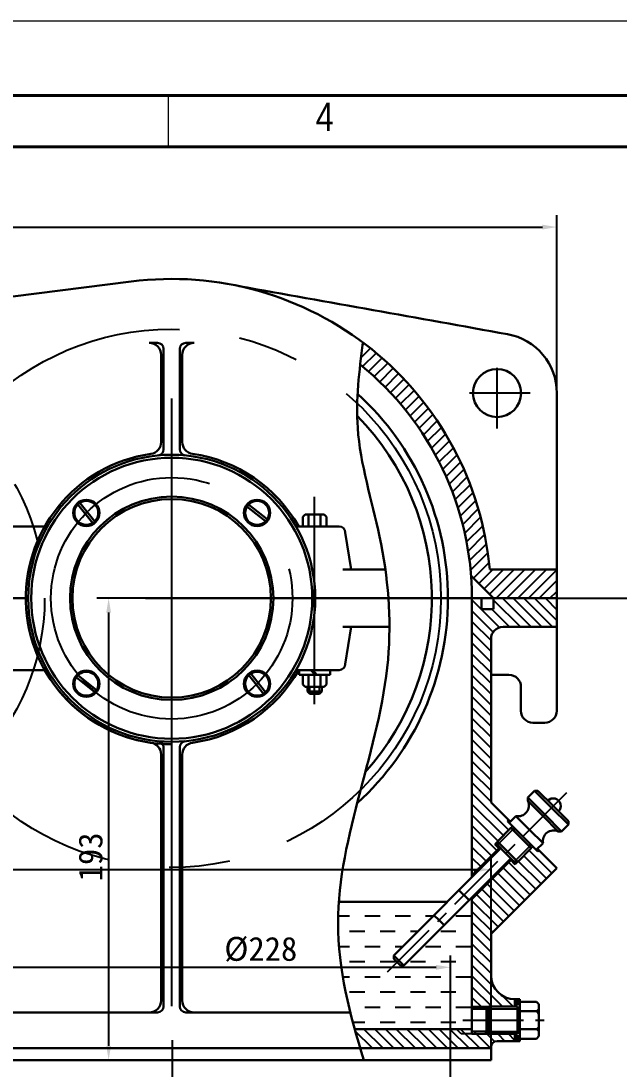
# Model space of a CAD drawing. Header units: millimetres. Extents: x 918 to 1207, y 512 to 723.
# Drawn here: x 1014 to 1076.5, y 613 to 722.5 of the extents above; entities that cross this region are included whole.
import ezdxf
from ezdxf.enums import TextEntityAlignment as Align

# ---------------------------------------------------------------- set-up
doc = ezdxf.new("R2010")
doc.units = ezdxf.units.MM
doc.header["$PDSIZE"] = -1
doc.linetypes.add('CENTER', pattern=[10.159999999999998, 6.35, -1.27, 1.27, -1.27])
doc.linetypes.add('CENTERX2', pattern=[20.319999999999997, 12.7, -2.54, 2.54, -2.54])
doc.layers.get('0').update_dxf_attribs({"lineweight": 30})
doc.layers.add('中心线', color=1, linetype='CENTER')
doc.layers.add('细线', color=7, linetype='Continuous')
doc.layers.add('粗实线', color=7, linetype='Continuous', lineweight=40)
doc.layers.add('细实线', color=7, linetype='Continuous', lineweight=18)
doc.styles.add('SEACAD_arial_ttf', font='arial.ttf', dxfattribs={"height": 0.2})
doc.dimstyles.new('ISO-25', dxfattribs={"dimtxt": 2.5, "dimasz": 1.5, "dimexe": 1.25, "dimexo": 0.625, "dimtad": 1, "dimdec": 0, "dimlfac": 4, "dimtxsty": 'Standard', "dimcen": 2.5, "dimadec": 0, "dimazin": 0, "dimtfac": 1, "dimtdec": 0, "dimtmove": 0, "dimatfit": 3, "dimfxl": 1, "dimarcsym": 0})

# ---------------------------------------------------------------- blocks, each defined once
blk = doc.blocks.new('*D16')
at = {"layer": 'Defpoints', "color": 0, "transparency": 16777216}
for p in [(1070.010686062741, 700.9662036262939), (934.8103568524175, 659.1721007774368), (1070.010686062741, 650.4221007774373)]:
    blk.add_point(p, dxfattribs=at)
at = {"layer": '细线', "color": 0, "lineweight": -2, "transparency": 16777216}
for p, q in [((934.8103568524175, 659.7971007774368), (934.8103568524175, 702.2162036262939)), ((1070.010686062741, 651.0471007774373), (1070.010686062741, 702.2162036262939)), ((936.3103568524175, 700.9662036262939), (1068.510686062741, 700.9662036262939))]:
    blk.add_line(p, q, dxfattribs=at)
at = {"layer": '细线', "color": 0, "transparency": 16777216}
for points in [[(936.3103568524175, 701.2162036262939), (936.3103568524175, 700.7162036262939), (934.8103568524175, 700.9662036262939)], [(1068.510686062741, 701.2162036262939), (1068.510686062741, 700.7162036262939), (1070.010686062741, 700.9662036262939)]]:
    blk.add_solid(points, dxfattribs=at)
at = {"layer": '细线', "color": 0, "transparency": 16777216, "insert": (956.9332514505594, 702.8412036262939), "char_height": 2.5, "attachment_point": 5}
blk.add_mtext('%%c541', dxfattribs=at)
blk = doc.blocks.new('*D19')
at = {"layer": 'Defpoints', "color": 0, "transparency": 16777216}
for p in [(1070.010686062741, 662.1721007774372), (1023.167731751156, 613.8971007774372), (1063.135686062741, 613.8971007774372)]:
    blk.add_point(p, dxfattribs=at)
at = {"layer": '细线', "color": 0, "lineweight": -2, "transparency": 16777216}
for p, q in [((1069.385686062741, 662.1721007774372), (1021.917731751156, 662.1721007774372)), ((1023.167731751156, 660.6721007774372), (1023.167731751156, 615.3971007774372)), ((1062.510686062741, 613.8971007774372), (1021.917731751156, 613.8971007774372))]:
    blk.add_line(p, q, dxfattribs=at)
at = {"layer": '细线', "color": 0, "transparency": 16777216}
for points in [[(1022.917731751156, 660.6721007774372), (1023.417731751156, 660.6721007774372), (1023.167731751156, 662.1721007774372)], [(1022.917731751156, 615.3971007774372), (1023.417731751156, 615.3971007774372), (1023.167731751156, 613.8971007774372)]]:
    blk.add_solid(points, dxfattribs=at)
at = {"layer": '细线', "color": 0, "transparency": 16777216, "insert": (1021.292731751156, 635.1473717006197), "char_height": 2.5, "attachment_point": 5, "rotation": 90}
blk.add_mtext('193', dxfattribs=at)
blk = doc.blocks.new('*D34')
at = {"layer": 'Defpoints', "color": 0, "transparency": 16777216}
for p in [(1063.135686062741, 633.8166734109352), (940.6361551185877, 613.8971007774372), (1063.135686062741, 613.8971007774372)]:
    blk.add_point(p, dxfattribs=at)
at = {"layer": '细线', "color": 0, "lineweight": -2, "transparency": 16777216}
for p, q in [((940.6361551185877, 614.5221007774372), (940.6361551185877, 635.0666734109352)), ((1063.135686062741, 614.5221007774372), (1063.135686062741, 635.0666734109352)), ((942.1361551185877, 633.8166734109352), (1061.635686062741, 633.8166734109352))]:
    blk.add_line(p, q, dxfattribs=at)
at = {"layer": '细线', "color": 0, "transparency": 16777216}
for points in [[(942.1361551185877, 634.0666734109352), (942.1361551185877, 633.5666734109352), (940.6361551185877, 633.8166734109352)], [(1061.635686062741, 634.0666734109352), (1061.635686062741, 633.5666734109352), (1063.135686062741, 633.8166734109352)]]:
    blk.add_solid(points, dxfattribs=at)
at = {"layer": '细线', "color": 0, "transparency": 16777216, "insert": (1001.885920590665, 635.6916734109352), "char_height": 2.5, "attachment_point": 5}
blk.add_mtext('%%c490', dxfattribs=at)
blk = doc.blocks.new('*D40')
at = {"layer": 'Defpoints', "color": 0, "transparency": 16777216}
for p in [(1058.885686062741, 623.6076421097164), (1001.885920590665, 613.8971007774372), (1058.885686062741, 613.8971007774372)]:
    blk.add_point(p, dxfattribs=at)
at = {"layer": '细线', "color": 0, "lineweight": -2, "transparency": 16777216}
for p, q in [((1001.885920590665, 614.5221007774372), (1001.885920590665, 624.8576421097164)), ((1058.885686062741, 614.5221007774372), (1058.885686062741, 624.8576421097164)), ((1003.385920590665, 623.6076421097164), (1057.385686062741, 623.6076421097164))]:
    blk.add_line(p, q, dxfattribs=at)
at = {"layer": '细线', "color": 0, "transparency": 16777216}
for points in [[(1003.385920590665, 623.8576421097164), (1003.385920590665, 623.3576421097164), (1001.885920590665, 623.6076421097164)], [(1057.385686062741, 623.8576421097164), (1057.385686062741, 623.3576421097164), (1058.885686062741, 623.6076421097164)]]:
    blk.add_solid(points, dxfattribs=at)
at = {"layer": '细线', "color": 0, "transparency": 16777216, "insert": (1039.069626170579, 625.4826421097164), "char_height": 2.5, "attachment_point": 5}
blk.add_mtext('%%c228', dxfattribs=at)

msp = doc.modelspace()

# ---------------------------------------------------------------- hatches: boundary and pattern name
at = {"layer": '细线'}
h = msp.add_hatch(dxfattribs=at)
h.set_pattern_fill('ANSI31', color=256, scale=0.25)
h.set_pattern_definition([(45, (873.7302128372742, 446.410434482209), (-0.561266007566822, 0.5612660075668221), [])])
edge = h.paths.add_edge_path()
edge.add_spline(control_points=[(1049.739936882544, 688.9063514996739), (1049.643703841294, 688.1343020022072), (1049.547470800043, 687.3622525047407), (1049.461115198411, 686.5910220654554)], knot_values=[0, 0, 0, 0, 9.232600587160738, 9.232600587160738, 9.232600587160738, 9.232600587160738], degree=3, periodic=0)
edge.add_arc((1029.760686062741, 662.1721007774372), 31.37499999999998, 4.272005596952511, 51.10448592382738, ccw=False)
edge.add_line((1061.04851529043, 664.5092715497477), (1063.385686062741, 662.1721007774372))
edge.add_line((1063.385686062741, 662.1721007774372), (1070.010686062741, 662.1721007774372))
edge.add_line((1070.010686062741, 662.1721007774372), (1070.010686062741, 665.1721007774372))
edge.add_line((1070.010686062741, 665.1721007774372), (1063.000581143803, 665.1721007774372))
edge.add_arc((1029.760686062741, 662.1721007774372), 33.375, 5.157143163479416, 53.22821299538562)
h = msp.add_hatch(dxfattribs=at)
h.set_pattern_fill('ANSI31', color=256, scale=0.25, angle=90)
h.set_pattern_definition([(135, (873.7302128372742, 446.410434482209), (-0.5612660075668221, -0.561266007566822), [])])
h.paths.add_polyline_path([(1063.797791946584, 636.7540190683097), (1063.532626903639, 636.4888540253652), (1063.709403598936, 636.3120773300684), (1063.797791946584, 636.4004656777166)], flags=17)
h.paths.add_polyline_path([(1065.919112290143, 634.6326987247502), (1065.56555889955, 634.6326987247502), (1065.477170551902, 634.5443103771019), (1065.653947247199, 634.3675336818052)], flags=17)
h.paths.add_polyline_path([(1062.649567938035, 616.896648402174), (1061.135686062741, 616.896648402174), (1061.135686062741, 616.646648402174), (1062.899567938035, 616.646648402174)], flags=17)
h.paths.add_polyline_path([(1061.135686062741, 617.1471007774372), (1059.510233687478, 617.1471007774372), (1060.010686062741, 616.646648402174), (1061.135686062741, 616.646648402174)], flags=17)
h.paths.add_polyline_path([(1062.899567938035, 619.5130178616629), (1061.135686062741, 619.5130178616629), (1061.135686062741, 619.2630178616629), (1062.649567938035, 619.2630178616629)])
edge = h.paths.add_edge_path()
edge.add_line((1065.635686062741, 616.646648402174), (1062.899567938035, 616.646648402174))
edge.add_line((1062.899567938035, 616.646648402174), (1061.135686062741, 616.646648402174))
edge.add_line((1061.135686062741, 616.646648402174), (1060.010686062741, 616.646648402174))
edge.add_line((1060.010686062741, 616.646648402174), (1059.510233687478, 617.1471007774373))
edge.add_line((1059.510233687478, 617.1471007774372), (1048.890366406657, 617.1471007774372))
edge.add_spline(control_points=[(1048.890366406657, 617.1471007774372), (1049.073610160809, 616.4804726439994), (1049.26628479665, 615.8138021813442), (1049.465853093637, 615.1471007774372)], knot_values=[291.1612637006486, 291.1612637006486, 291.1612637006486, 291.1612637006486, 299.3477673420014, 299.3477673420014, 299.3477673420014, 299.3477673420014], degree=3, periodic=0)
edge.add_line((1049.465853093637, 615.1471007774372), (1063.135686062741, 615.1471007774372))
edge.add_line((1063.135686062741, 615.1471007774372), (1063.135686062741, 615.2716484021739))
edge.add_arc((1063.760686062741, 615.271648402174), 0.6249999999999959, 90, 180, ccw=False)
edge.add_line((1063.760686062741, 615.896648402174), (1065.635686062741, 615.896648402174))
edge.add_line((1065.635686062741, 615.8966484021739), (1065.635686062741, 616.6466484021739))
h.paths.add_polyline_path([(1063.135686062741, 657.9221007774373, -0.4142135623730965), (1064.385686062741, 659.1721007774373), (1070.010686062741, 659.1721007774373), (1070.010686062741, 662.1721007774372), (1063.385686062741, 662.1721007774372), (1063.385686062741, 661.0471007774371), (1062.135686062741, 661.0471007774371), (1062.135686062741, 662.1721007774372), (1061.135686062741, 662.1721007774372), (1061.135686062741, 633.2062530126872), (1063.975456989529, 636.046023939475), (1063.532626903639, 636.4888540253652), (1063.797791946584, 636.75401906831), (1065.212005508957, 638.168232630683), (1065.388782204254, 638.3450093259795), (1064.858452118364, 638.8753394118695), (1064.982195805071, 638.9990830985772), (1063.135686062741, 640.8455928409074)])
h.paths.add_polyline_path([(1070.010686062741, 633.9705928409074), (1068.164176320411, 635.8171025832377), (1068.040432633703, 635.69335889653), (1067.510102547813, 636.22368898242), (1067.333325852517, 636.0469122871233), (1065.919112290143, 634.6326987247502), (1065.653947247199, 634.3675336818052), (1065.211117161309, 634.8103637676951), (1061.135686062741, 630.7349326691275), (1061.135686062741, 619.5130178616629), (1065.635686062741, 619.5130178616629), (1065.635686062741, 620.2630178616629, -0.4142135623730925), (1063.135686062741, 622.7630178616629), (1063.135686062741, 627.0955928409074)])
h = msp.add_hatch(dxfattribs=at)
h.set_pattern_fill('DASH', color=256, scale=0.5)
h.set_pattern_definition([(0, (873.7302128372742, 446.410434482209), (1.5875, 1.5875), [1.5875, -1.5875])])
edge = h.paths.add_edge_path()
edge.add_line((1058.552255247529, 630.4478221974748), (1047.225104645584, 630.4478221974748))
edge.add_spline(control_points=[(1047.225104645584, 630.4478221974749), (1047.172157732475, 629.7091105884093), (1047.0250106336, 625.8613738431402), (1047.663009701804, 622.0101130771008), (1048.432661915801, 618.8971007774372)], knot_values=[236.6787415014894, 236.6787415014894, 236.6787415014894, 236.6787415014894, 245.7632409322403, 283.9972296359695, 283.9972296359695, 283.9972296359695, 283.9972296359695], degree=3, periodic=0)
edge.add_spline(control_points=[(1048.432661915801, 618.8971007774372), (1048.576874300279, 618.3138049478713), (1048.730009243892, 617.7304690706238), (1048.890366406657, 617.1471007774372)], knot_values=[283.9972296359695, 283.9972296359695, 283.9972296359695, 283.9972296359695, 291.1612637006486, 291.1612637006486, 291.1612637006486, 291.1612637006486], degree=3, periodic=0)
edge.add_line((1048.890366406657, 617.1471007774372), (1061.135686062741, 617.1471007774372))
edge.add_line((1061.135686062741, 617.1471007774372), (1061.135686062741, 630.9099326691274))
edge.add_line((1061.135686062741, 630.9099326691274), (1054.023091042987, 623.797337649373))
edge.add_line((1054.023091042987, 623.797337649373), (1053.669537652394, 623.797337649373))
edge.add_line((1053.669537652394, 623.797337649373), (1053.3159842618, 624.1508910399664))
edge.add_line((1053.3159842618, 624.1508910399663), (1052.962430871207, 624.5044444305595))
edge.add_line((1052.962430871207, 624.5044444305596), (1052.962430871207, 624.8579978211528))
edge.add_line((1052.962430871207, 624.8579978211529), (1058.552255247529, 630.4478221974748))
h = msp.add_hatch(dxfattribs=at)
h.set_pattern_fill('ANSI37', color=256, scale=0.025, angle=90)
h.set_pattern_definition([(135, (873.7302128372742, 446.410434482209), (-0.05612660075668222, -0.0561266007566822), []), (225, (873.7302128372742, 446.410434482209), (0.0561266007566822, -0.05612660075668222), [])])
h.paths.add_polyline_path([(1065.635686062741, 615.8966484021739), (1066.135686062741, 615.8966484021739), (1066.135686062741, 616.396648402174), (1065.635686062741, 616.396648402174)])
h.paths.add_polyline_path([(1065.635686062741, 619.7630178616629), (1066.135686062741, 619.7630178616629), (1066.135686062741, 620.2630178616629), (1065.635686062741, 620.2630178616629)])

# ---------------------------------------------------------------- linework, layer by layer
for p, q in [((1025.528736062741, 695.2777079187887), (1013.145857739202, 693.6947820507461)), ((1027.410686062741, 688.8626437493591), (1027.660686062741, 688.8626437493591)), ((1027.410686062741, 688.8626437493591), (1028.285686062741, 688.8626437493591)), ((1028.910686062741, 677.7273249802573), (1028.910686062741, 688.2376437493591)), ((1030.610686062741, 677.7273249802573), (1030.610686062741, 688.2376437493591)), ((1031.235686062741, 688.8626437493591), (1032.110686062741, 688.8626437493591)), ((1028.660686062741, 678.5038949226008), (1028.660686062741, 687.6126437493591)), ((1030.860686062741, 678.5038949226008), (1030.860686062741, 687.6126437493591)), ((1070.010686062741, 659.1721007774373), (1070.010686062741, 683.6206072057001)), ((1021.502826649435, 670.039319290054), (1019.955165708517, 671.9834804646952)), ((1021.717063617928, 670.2098638892165), (1020.169402677009, 672.1540250638576)), ((1037.627904575358, 671.763384163169), (1039.572065749999, 670.2157232222502)), ((1037.798449174521, 671.9776211316615), (1039.742610349162, 670.4299601907427)), ((1043.698186062741, 670.9221007774372), (1043.448186062741, 670.6721007774372)), ((1043.448186062741, 669.6721007774373), (1043.448186062741, 670.6721007774372)), ((1043.698186062741, 670.9221007774372), (1043.948186062741, 670.9221007774372)), ((1043.948186062741, 670.9221007774372), (1044.073186062741, 670.8698673658135)), ((1043.948186062741, 670.9221007774372), (1045.448186062741, 670.9221007774372)), ((1044.073186062741, 670.8698673658135), (1044.198186062741, 670.9221007774372)), ((1044.073186062741, 670.8698673658135), (1044.073186062741, 669.6721007774373)), ((1045.198186062741, 670.9221007774373), (1045.323186062741, 670.8717276684737)), ((1045.323186062741, 670.8717276684737), (1045.448186062741, 670.9221007774372)), ((1045.323186062741, 670.8717276684737), (1045.323186062741, 669.6721007774373)), ((1045.323186062741, 670.7971007774373), (1045.323186062741, 670.7971007774373)), ((1045.698186062741, 670.9221007774372), (1045.448186062741, 670.9221007774372)), ((1045.698186062741, 670.9221007774372), (1045.948186062741, 670.6721007774372)), ((1045.948186062741, 669.6721007774373), (1045.948186062741, 670.6721007774372)), ((1016.770305005974, 669.6721007774373), (1004.082276480278, 669.6721007774373)), ((1047.270686062741, 669.6721007774372), (1042.751067119508, 669.6721007774372)), ((1048.520686062741, 665.1721007774366), (1047.895686062741, 669.0471007774372)), ((1052.089297602357, 665.1721007774369), (1047.654612713666, 665.1721007774366)), ((1063.000581143803, 665.1721007774372), (1070.010686062741, 665.1721007774372)), ((1063.385686062741, 662.1721007774373), (1061.04851529043, 664.5092715497477)), ((1006.260686062741, 662.1721007774372), (1014.760686062741, 662.1721007774372)), ((1052.407039133883, 662.1721007774372), (1044.760686062741, 662.1721007774372)), ((1061.135686062741, 662.1721007774372), (1070.010686062741, 662.1721007774372)), ((1061.135686062741, 633.031253012687), (1061.135686062741, 662.1721007774372)), ((1062.135686062741, 661.0471007774371), (1062.135686062741, 662.1721007774372)), ((1063.385686062741, 662.1721007774371), (1063.385686062741, 661.0471007774371)), ((1063.385686062741, 661.0471007774371), (1062.135686062741, 661.0471007774371)), ((1052.516501449093, 659.1721007774371), (1047.654612713666, 659.1721007774378)), ((1048.520686062741, 659.1721007774378), (1047.895686062741, 655.2971007774371)), ((1064.385686062741, 659.1721007774373), (1070.010686062741, 659.1721007774373)), ((1070.010686062741, 659.1721007774373), (1070.010686062741, 650.4221007774373)), ((1063.135686062741, 657.9221007774373), (1063.135686062741, 640.8455928409074)), ((1016.770305005974, 654.6721007774372), (1004.082276480278, 654.6721007774372)), ((1021.722922950962, 652.3665804232129), (1019.77876177632, 653.9142413641317)), ((1021.893467550124, 652.5808173917054), (1019.949306375483, 654.1284783326242)), ((1039.351969448473, 652.1901764910167), (1037.804308507554, 654.1343376656579)), ((1039.566206416965, 652.3607210901793), (1038.018545476046, 654.3048822648203)), ((1047.270686062741, 654.6721007774372), (1042.751067119508, 654.6721007774373)), ((1043.073186062741, 654.1721007774372), (1043.073186062741, 654.6721007774372)), ((1046.323186062741, 654.1721007774372), (1043.073186062741, 654.1721007774372)), ((1043.448186062741, 654.1721007774372), (1043.448186062741, 653.1721007774373)), ((1044.073186062741, 652.9743341890609), (1044.073186062741, 654.1721007774372)), ((1044.740568852478, 654.1721007774372), (1044.31694138416, 654.6721007774371)), ((1044.940568852478, 654.1721007774372), (1044.51694138416, 654.6721007774371)), ((1045.323186062741, 652.9724738864007), (1045.323186062741, 654.1721007774372)), ((1045.948186062741, 654.1721007774372), (1045.948186062741, 653.1721007774373)), ((1046.323186062741, 654.1721007774372), (1046.323186062741, 654.6721007774371)), ((1065.010686062741, 654.1721007774373), (1063.135686062741, 654.1721007774373)), ((1043.698186062741, 652.9221007774373), (1043.448186062741, 653.1721007774373)), ((1043.698186062741, 652.9221007774373), (1043.948186062741, 652.9221007774373)), ((1043.948186062741, 652.9221007774373), (1044.073186062741, 652.9743341890609)), ((1043.948186062741, 652.9221007774373), (1045.448186062741, 652.9221007774373)), ((1043.948186062741, 652.9221007774373), (1043.948186062741, 652.4221007774373)), ((1044.073186062741, 652.9743341890609), (1044.198186062741, 652.9221007774373)), ((1045.198186062741, 652.9221007774372), (1045.323186062741, 652.9724738864007)), ((1045.323186062741, 653.0471007774372), (1045.323186062741, 653.0471007774372)), ((1045.323186062741, 652.9724738864007), (1045.448186062741, 652.9221007774373)), ((1045.447216101679, 652.9221007774373), (1045.447216101679, 652.4221007774373)), ((1045.698186062741, 652.9221007774373), (1045.448186062741, 652.9221007774373)), ((1045.698186062741, 652.9221007774373), (1045.948186062741, 653.1721007774373)), ((1066.260686062741, 650.4221007774373), (1066.260686062741, 652.9221007774373)), ((1043.948186062741, 652.4221007774373), (1044.198186062741, 652.1721007774373)), ((1043.948186062741, 652.4221007774373), (1045.447216101679, 652.4221007774373)), ((1044.198186062741, 652.1721007774373), (1044.69770108221, 652.1721007774373)), ((1045.197216101679, 652.1721007774373), (1044.69770108221, 652.1721007774373)), ((1045.197216101679, 652.1721007774373), (1045.447216101679, 652.4221007774373)), ((1068.760686062741, 649.1721007774373), (1067.510686062741, 649.1721007774373)), ((1028.910686062741, 646.6168765746171), (1028.910686062741, 619.5221007774372)), ((1030.610686062741, 646.6168765746171), (1030.610686062741, 619.5221007774372)), ((1028.660686062741, 645.8403066322736), (1028.660686062741, 620.1471007774372)), ((1030.860686062741, 645.8403066322736), (1030.860686062741, 620.1471007774372)), ((1067.68687924311, 642.057319927209), (1066.979772461923, 641.3502131460224)), ((1067.68687924311, 642.057319927209), (1068.040432633703, 642.057319927209)), ((1067.68687924311, 642.057319927209), (1069.454646196076, 640.2895529742426)), ((1069.631422891373, 640.4663296695393), (1068.040432633703, 642.057319927209)), ((1063.135686062741, 640.8455928409074), (1065.158972500368, 638.8223064032805)), ((1066.979772461923, 641.3502131460224), (1066.979772461923, 640.996659755429)), ((1066.979772461923, 641.3502131460224), (1068.74753941489, 639.5824461930561)), ((1066.979772461923, 640.996659755429), (1068.570762719593, 639.4056694977595)), ((1071.222413149042, 638.5217860212762), (1069.454646196076, 640.2895529742426)), ((1069.631422891373, 640.4663296695393), (1071.222413149042, 638.8753394118695)), ((1064.982195805071, 638.9990830985772), (1064.858452118364, 638.8753394118695)), ((1064.858452118364, 638.8753394118695), (1066.449442376033, 637.2843491541997)), ((1065.742335594847, 639.4056694977595), (1065.035228813661, 638.6985627165728)), ((1065.035228813661, 638.6985627165728), (1066.449442376033, 637.2843491541997)), ((1065.742335594847, 639.4056694977595), (1067.15654915722, 637.9914559353864)), ((1070.161752977263, 637.8146792400897), (1068.570762719593, 639.4056694977595)), ((1070.515306367856, 637.8146792400897), (1068.74753941489, 639.5824461930561)), ((1071.222413149042, 638.5217860212762), (1071.222413149042, 638.8753394118695)), ((1063.797791946584, 636.7540190683098), (1065.212005508957, 638.168232630683)), ((1065.212005508957, 638.168232630683), (1066.272665680737, 637.1075724589031)), ((1065.388782204253, 637.9914559353864), (1065.56555889955, 638.168232630683)), ((1065.477170551902, 637.903067587738), (1065.653947247199, 638.0798442830345)), ((1068.570762719593, 636.5772423730133), (1067.15654915722, 637.9914559353864)), ((1070.515306367856, 637.8146792400897), (1070.161752977263, 637.8146792400897)), ((1071.222413149042, 638.5217860212762), (1070.515306367856, 637.8146792400897)), ((1063.532626903639, 636.4888540253652), (1064.062956989529, 635.9585239394752)), ((1063.797791946584, 636.4004656777166), (1063.709403598936, 636.3120773300684)), ((1063.797791946584, 636.7540190683097), (1063.797791946584, 636.4004656777166)), ((1063.797791946584, 636.7540190683098), (1064.858452118364, 635.69335889653)), ((1063.797791946584, 636.4004656777166), (1064.681675423067, 635.5165822012333)), ((1067.333325852517, 636.0469122871233), (1066.272665680737, 637.1075724589031)), ((1067.863655938407, 635.8701355918266), (1066.449442376033, 637.2843491541997)), ((1068.040432633703, 635.69335889653), (1066.449442376033, 637.2843491541997)), ((1067.068160809572, 636.3120773300683), (1067.244937504868, 636.488854025365)), ((1067.15654915722, 636.22368898242), (1067.333325852517, 636.4004656777166)), ((1068.570762719593, 636.5772423730133), (1067.863655938407, 635.8701355918266)), ((1064.151345337177, 636.0469122871233), (1052.962430871207, 624.8579978211529)), ((1063.975456989529, 636.046023939475), (1061.135686062741, 633.2062530126872)), ((1065.56555889955, 634.6326987247502), (1064.681675423067, 635.5165822012333)), ((1065.919112290143, 634.6326987247502), (1064.858452118364, 635.69335889653)), ((1065.919112290143, 634.6326987247502), (1067.333325852517, 636.0469122871233)), ((1067.987399625114, 635.9938792785343), (1070.010686062741, 633.9705928409074)), ((1068.164176320411, 635.8171025832377), (1068.040432633703, 635.69335889653)), ((1065.212005508957, 634.9862521153435), (1054.023091042987, 623.797337649373)), ((1065.212005508957, 634.8112521153434), (1061.135686062741, 630.7349326691275)), ((1065.653947247199, 634.3675336818052), (1065.123617161309, 634.8978637676952)), ((1065.56555889955, 634.6326987247502), (1065.477170551902, 634.5443103771019)), ((1065.919112290143, 634.6326987247502), (1065.56555889955, 634.6326987247502)), ((1070.010686062741, 633.9705928409074), (1063.135686062741, 627.0955928409074)), ((1060.835492557892, 630.6097391642783), (1059.774832386112, 631.670399336058)), ((1061.135686062741, 617.1471007774372), (1061.135686062741, 630.9099326691274)), ((1058.552255247529, 630.4478221974748), (1047.225104645584, 630.4478221974748)), ((1057.169311612856, 629.0648785628022), (1057.699641698746, 628.5345484769124)), ((1058.229971784636, 628.0042183910224), (1057.699641698746, 628.5345484769124)), ((1063.135686062741, 627.0955928409074), (1063.135686062741, 622.7630178616629)), ((1052.962430871207, 624.5044444305596), (1052.962430871207, 624.8579978211529)), ((1052.962430871207, 624.8579978211529), (1054.023091042987, 623.797337649373)), ((1052.962430871207, 624.5044444305596), (1053.3159842618, 624.1508910399663)), ((1053.669537652394, 623.797337649373), (1053.3159842618, 624.1508910399663)), ((1054.023091042987, 623.797337649373), (1053.669537652394, 623.797337649373)), ((1065.635686062741, 620.2630178616629), (1066.135686062741, 620.2630178616629)), ((1065.635686062741, 620.2630178616629), (1065.635686062741, 619.5130178616629)), ((1066.135686062741, 620.2630178616629), (1066.135686062741, 615.896648402174)), ((1066.135686062741, 620.0130178616629), (1067.03551779814, 620.0130178616629)), ((1067.03551779814, 620.0130178616629), (1067.885686062741, 620.0130178616629)), ((1068.135686062741, 619.7630178616629), (1067.885686062741, 620.0130178616629)), ((994.6106860627409, 618.8971007774372), (1027.410686062741, 618.8971007774372)), ((1028.285686062741, 618.8971007774372), (1027.410686062741, 618.8971007774372)), ((1031.235686062741, 618.8971007774372), (1032.110686062741, 618.8971007774372)), ((1032.110686062741, 618.8971007774372), (1048.432661915801, 618.8971007774372)), ((1061.135686062741, 619.2630178616629), (1062.649567938035, 619.2630178616629)), ((1062.899567938035, 619.5130178616629), (1062.649567938035, 619.2630178616629)), ((1062.649567938035, 619.2630178616629), (1062.649567938035, 616.896648402174)), ((1065.885686062741, 619.5130178616629), (1062.899567938035, 619.5130178616629)), ((1062.899567938035, 619.5130178616629), (1062.899567938035, 616.646648402174)), ((1062.899567938035, 619.5130178616629), (1062.899567938035, 619.5130178616629)), ((1065.635686062741, 619.7630178616629), (1066.135686062741, 619.7630178616629)), ((1065.885686062741, 619.5130178616629), (1065.885686062741, 616.646648402174)), ((1065.885686062741, 619.2130178616629), (1066.135686062741, 619.2130178616629)), ((1066.135686062741, 619.0130178616629), (1067.03551779814, 619.0130178616629)), ((1067.03551779814, 619.0130178616629), (1067.960686062741, 619.0130178616629)), ((1067.960686062741, 619.0130178616629), (1068.135686062741, 619.2630178616629)), ((1067.960686062741, 619.0130178616629), (1068.135686062741, 618.7630178616629)), ((1068.135686062741, 619.7630178616629), (1068.135686062741, 619.2630178616629)), ((1068.135686062741, 619.2630178616629), (1068.135686062741, 618.7630178616629)), ((1068.135686062741, 618.7630178616629), (1068.135686062741, 617.3966484021739)), ((1048.890366406657, 617.1471007774372), (1061.135686062741, 617.1471007774372)), ((1061.135686062741, 616.646648402174), (1061.135686062741, 617.1471007774372)), ((1061.135686062741, 616.896648402174), (1062.649567938035, 616.896648402174)), ((1062.649567938035, 616.896648402174), (1062.899567938035, 616.646648402174)), ((1065.885686062741, 616.946648402174), (1066.135686062741, 616.946648402174)), ((1066.135686062741, 617.146648402174), (1067.03551779814, 617.146648402174)), ((1067.03551779814, 617.146648402174), (1067.960686062741, 617.1466484021739)), ((1067.960686062741, 617.1466484021739), (1068.135686062741, 617.3966484021739)), ((1067.960686062741, 617.1466484021739), (1068.135686062741, 616.8966484021739)), ((1068.135686062741, 617.3966484021739), (1068.135686062741, 616.8966484021739)), ((1068.135686062741, 616.8966484021739), (1068.135686062741, 616.3966484021739)), ((1062.899567938035, 616.646648402174), (1065.885686062741, 616.646648402174)), ((1062.899567938035, 616.646648402174), (1062.899567938035, 616.646648402174)), ((1063.760686062741, 615.8966484021738), (1066.135686062741, 615.8966484021739)), ((1065.635686062741, 616.646648402174), (1065.635686062741, 615.896648402174)), ((1065.635686062741, 616.396648402174), (1066.135686062741, 616.396648402174)), ((1066.135686062741, 616.146648402174), (1067.03551779814, 616.1466484021739)), ((1067.03551779814, 616.1466484021739), (1067.885686062741, 616.1466484021739)), ((1068.135686062741, 616.3966484021739), (1067.885686062741, 616.1466484021739)), ((1049.465853093637, 615.1471007774372), (1010.635686062741, 615.1471007774372)), ((1049.465853093637, 615.1471007774372), (1063.135686062741, 615.1471007774372)), ((1063.135686062741, 615.271648402174), (1063.135686062741, 613.8971007774372)), ((940.6361551185877, 613.8971007774372), (1063.135686062741, 613.8971007774372))]:
    msp.add_line(p, q)
for centre, radius in [((1063.760686062741, 683.6206072057001), 2.5125), ((1029.760686062741, 662.1721007774372), 15), ((1029.760686062741, 662.1721007774372), 14.6875), ((1029.760686062741, 662.1721007774372), 10.625), ((1029.760686062741, 662.1721007774372), 10.375), ((1020.836114663222, 671.0966721769558), 1.375), ((1020.836114663222, 671.0966721769558), 1.25), ((1038.68525746226, 671.0966721769558), 1.375), ((1038.68525746226, 671.0966721769558), 1.25), ((1020.836114663222, 653.2475293779186), 1.375), ((1020.836114663222, 653.2475293779186), 1.25), ((1038.68525746226, 653.2475293779186), 1.375), ((1038.68525746226, 653.2475293779186), 1.25)]:
    msp.add_circle(centre, radius)
for centre, radius, start, end in [((1029.760686062741, 662.1721007774372), 33.375, 5.157143163479322, 97.28471541268783), ((1063.760686062741, 683.6206072057001), 6.25, 0, 79.848415180451), ((1027.410686062741, 687.6126437493591), 1.25, 0, 90), ((1028.285686062741, 688.2376437493591), 0.625, 0, 90), ((1031.235686062741, 688.2376437493591), 0.625, 90, 180), ((1032.110686062741, 687.6126437493591), 1.25, 90, 180), ((1029.760686062741, 662.1721007774372), 31.375, 0, 51.104485923827), ((1029.760686062741, 662.1721007774372), 28.875, 312.1529963202648, 47.70311088274311), ((1029.760686062741, 662.1721007774372), 27.1875, 318.0844344483064, 44.52738831089395), ((1027.410686062741, 678.5038949226008), 1.25, 278.1881510875992, 0), ((1032.110686062741, 678.5038949226008), 1.25, 180, 261.8118489124006), ((1029.760686062741, 662.1721007774372), 15.25000000000001, 98.1881510875992, 270), ((1028.285686062741, 677.7273249802573), 0.625, 275.4167871494241, 0), ((1031.235686062741, 677.7273249802573), 0.625, 180, 264.5832128505759), ((1029.760686062741, 662.1721007774371), 15.25000000000006, 29.45917491175367, 81.81184891240062), ((1047.270686062741, 669.0471007774372), 0.625, 0, 90), ((1064.385686062741, 657.9221007774373), 1.25, 90, 180), ((1047.270686062741, 655.2971007774372), 0.625, 270, 0), ((1029.760686062741, 662.1721007774372), 15.25, 209.4591749117536, 261.8118489124006), ((1029.760686062741, 662.1721007774372), 15.25, 278.1881510875992, 330.5408250882463), ((1065.010686062741, 652.9221007774373), 1.25, 0, 90), ((1067.510686062741, 650.4221007774373), 1.25, 180, 270), ((1068.760686062741, 650.4221007774373), 1.25, 270, 0), ((1027.410686062741, 645.8403066322736), 1.25, 0, 81.81184891240062), ((1028.285686062741, 646.6168765746171), 0.625, 0, 84.58321285057593), ((1031.235686062741, 646.6168765746171), 0.625, 95.41678714942405, 180), ((1032.110686062741, 645.8403066322736), 1.25, 98.1881510875992, 180), ((1065.955040289556, 640.5169530901284), 1.131456808640694, 259.1643841403166, 25.0856485574776), ((1069.631422891373, 640.4663296695393), 0.8, 314.9999999999999, 135), ((1069.682046311962, 636.789947067722), 1.131456808640694, 64.91435144252378, 190.8356158596766), ((1065.635686062741, 622.7630178616629), 2.5, 180, 270), ((1027.410686062741, 620.1471007774372), 1.25, 270, 0), ((1032.110686062741, 620.1471007774372), 1.25, 180, 270), ((1028.285686062741, 619.5221007774372), 0.625, 270, 0), ((1031.235686062741, 619.5221007774372), 0.625, 180, 270), ((1063.760686062741, 615.271648402174), 0.625, 90, 180)]:
    msp.add_arc(centre, radius, start, end)
at = {"start_tangent": (0.984344893945987, -0.1762530276689272), "end_tangent": (0.9843448939459899, -0.1762530276689272)}
msp.add_spline([(1036.767388797406, 694.8033241959369), (1064.862267485672, 689.7727627928624)], degree=3, dxfattribs=at)
msp.add_open_spline([(1049.739936882544, 688.9063514996739), (1049.367272170471, 685.9165716907711), (1048.511512186905, 679.0510600465419), (1052.041332057466, 668.2864511100923), (1053.560107319732, 650.6346521719744), (1044.831977199679, 632.5891745184514), (1048.361805420936, 618.6778767492291), (1049.847472076684, 613.8971007774372)], degree=3, knots=[0, 0, 0, 0, 35.75346258204272, 82.10163602938343, 133.6104871326296, 245.7632409322403, 304.4639285185531, 304.4639285185531, 304.4639285185531, 304.4639285185531])
at = {"layer": '中心线', "ltscale": 10}
for p, q in [((1029.760686062741, 619.5446197264736), (1029.760686062741, 692.8580041163679)), ((1044.698186062741, 651.1045353235103), (1044.698186062741, 672.792108875501)), ((925.406129942023, 662.1721007774372), (1081.670870745813, 662.1721007774372))]:
    msp.add_line(p, q, dxfattribs=at)
at = {"layer": '中心线'}
for p, q in [((1063.760686062741, 679.9037490624945), (1063.760686062741, 687.1822390765068)), ((1067.219835159655, 683.6206072057001), (1060.253742587581, 683.6206072057001)), ((1071.004876297819, 641.839783075986), (1052.279087208621, 623.1139939867868)), ((1060.172465228171, 618.0798331319185), (1068.683971871954, 618.0798331319185))]:
    msp.add_line(p, q, dxfattribs=at)
at = {"layer": '中心线', "ltscale": 2}
msp.add_line((1058.885686062741, 610.968761998686), (1058.885686062741, 620.8025789077822), dxfattribs=at)
at = {"layer": '中心线', "linetype": 'CENTERX2', "ltscale": 10}
msp.add_line((1029.808500250166, 615.9966539613713), (1029.808500250166, 530.1032803473202), dxfattribs=at)
at = {"layer": '中心线', "ltscale": 5}
for centre, radius in [((1029.760686062741, 662.1721007774372), 28.125), ((992.260686062741, 662.1721007774372), 24.220375)]:
    msp.add_circle(centre, radius, dxfattribs=at)
at = {"layer": '中心线', "ltscale": 10}
msp.add_circle((1029.760686062741, 662.1721007774372), 12.62, dxfattribs=at)
at = {"layer": '粗实线'}
for p, q in [((1199.928480348345, 714.706293400314), (924.9284803483456, 714.706293400314)), ((924.9284803483447, 714.706293400314), (1199.928480348345, 714.706293400314)), ((1194.558109977975, 709.3359230299436), (930.2988507187165, 709.3359230299436))]:
    msp.add_line(p, q, dxfattribs=at)
at = {"layer": '细实线'}
for p, q in [((918.2340694900945, 722.506293400314), (1206.928480348345, 722.506293400314)), ((1029.396072940938, 714.706293400314), (1029.396072940938, 709.3359230299436))]:
    msp.add_line(p, q, dxfattribs=at)
at = {"layer": '细线'}
for p, q in [((1044.198186062741, 652.1721007774373), (1044.198186062741, 652.9221007774373)), ((1045.197216101679, 652.1721007774373), (1045.197216101679, 652.9221007774373)), ((1063.797791946584, 636.4004656777166), (1065.388782204254, 637.9914559353863)), ((1065.212005508957, 638.1682326306828), (1065.388782204254, 638.3450093259795)), ((1063.797791946584, 636.75401906831), (1063.532626903639, 636.4888540253652)), ((1065.56555889955, 634.6326987247502), (1067.15654915722, 636.22368898242)), ((1067.333325852517, 636.0469122871233), (1067.510102547813, 636.22368898242)), ((1065.919112290143, 634.6326987247502), (1065.653947247199, 634.3675336818052)), ((1061.135686062741, 619.5130178616629), (1065.635686062741, 619.5130178616629)), ((1062.649567938035, 619.2630178616629), (1065.885686062741, 619.2630178616629)), ((1060.010686062741, 616.646648402174), (1059.510233687478, 617.1471007774372)), ((1062.649567938035, 616.896648402174), (1065.885686062741, 616.896648402174)), ((1061.135686062741, 616.646648402174), (1060.010686062741, 616.646648402174)), ((1061.135686062741, 616.646648402174), (1065.635686062741, 616.6466484021739))]:
    msp.add_line(p, q, dxfattribs=at)

# ---------------------------------------------------------------- texts
at = {"layer": '细实线', "style": 'SEACAD_arial_ttf', "width": 0.8190000000000001}
msp.add_text('4', height=2.942192182975514, dxfattribs=at).set_placement((1044.807010284392, 713.9655091676361), align=Align.TOP_LEFT)

# ---------------------------------------------------------------- dimensions: what is measured, and where the dimension line sits
at = {"layer": '细线'}
for base, p1, p2, picture, middle in [((1070.010686062741, 700.9662036262939), (934.8103568524175, 659.1721007774368), (1070.010686062741, 650.4221007774373), '*D16', (956.9332514505594, 700.9662036262939)), ((1063.135686062741, 633.8166734109352), (940.6361551185877, 613.8971007774372), (1063.135686062741, 613.8971007774372), '*D34', (1001.885920590665, 633.8166734109352)), ((1058.885686062741, 623.6076421097164), (1001.885920590665, 613.8971007774372), (1058.885686062741, 613.8971007774372), '*D40', (1039.069626170579, 623.6076421097164))]:
    dim = msp.add_linear_dim(base=base, p1=p1, p2=p2, dimstyle='ISO-25', override={"dimpost": '%%c<>'}, dxfattribs=at)
    dim.commit()
    dim.dimension.update_dxf_attribs({"geometry": picture, "text_midpoint": middle, "dimtype": 160})
dim = msp.add_linear_dim(base=(1023.167731751156, 613.8971007774372), p1=(1070.010686062741, 662.1721007774372), p2=(1063.135686062741, 613.8971007774372), angle=90, text='193', dimstyle='ISO-25', override={"dimpost": '%%c<>'}, dxfattribs=at)
dim.commit()
dim.dimension.update_dxf_attribs({"geometry": '*D19', "text_midpoint": (1023.167731751156, 635.1473717006197), "dimtype": 160})

doc.saveas('drawing.dxf')
